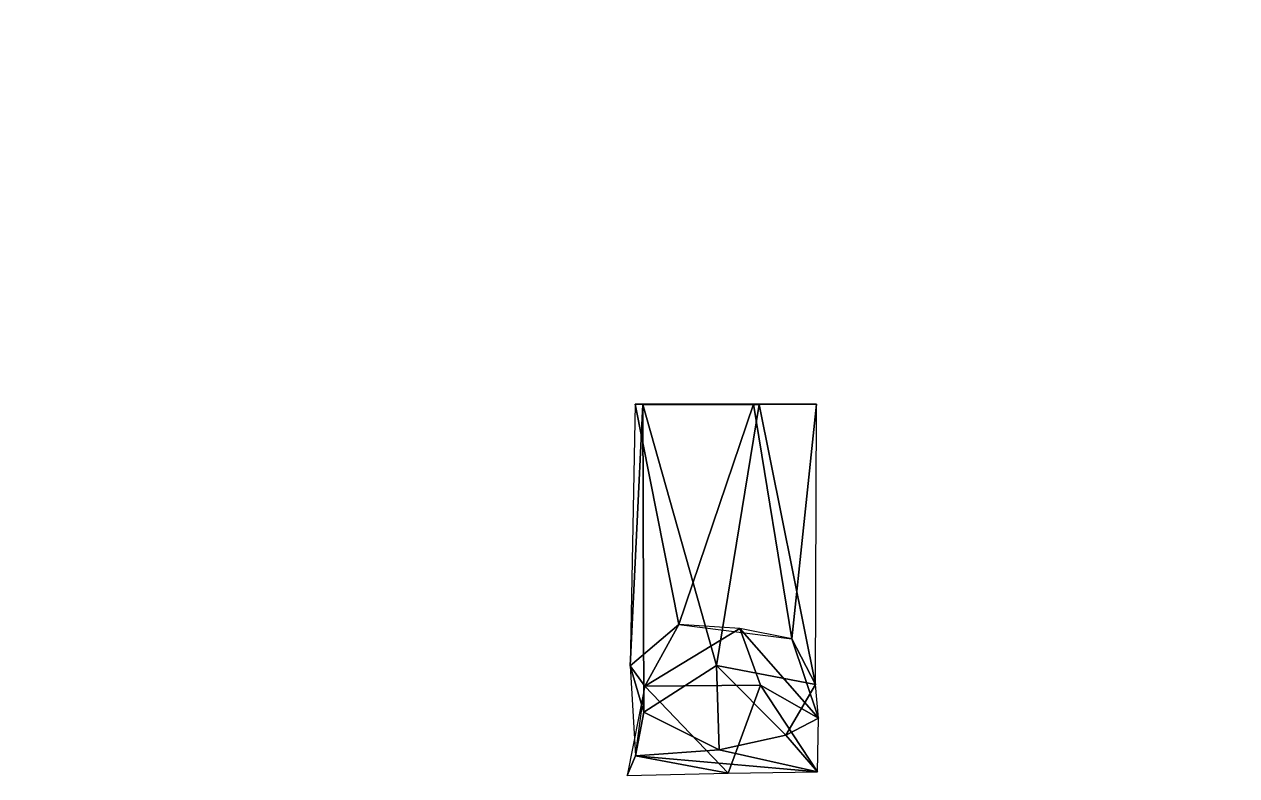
# Model space of a CAD drawing. Units: millimetres at full size, sheet at 1:50. Extents: x -9750 to 9750, y -6680 to 6675.
# Drawn here: x -1877.2 to -1533.7, y 1039.2 to 1252.1 of the extents above; entities that cross this region are included whole.
import ezdxf

# ---------------------------------------------------------------- set-up
doc = ezdxf.new("R2010")
doc.units = ezdxf.units.MM
doc.header["$LTSCALE"] = 50
doc.layers.add('0-A_汎用オブジェクト（実装）', color=4, linetype='Continuous')

msp = doc.modelspace()

# ---------------------------------------------------------------- wipeouts: each hides what was drawn before it
msp.add_wipeout([(-3365.77, 3792.05), (-3365.77, -1764.95), (296.23, -1764.95), (296.23, -1764.95)])

# ---------------------------------------------------------------- next in the draw order: wipeouts: each hides what was drawn before it
msp.add_wipeout([(-3365.77, 3792.05), (296.23, -1764.95), (296.23, 3792.05), (296.23, 3792.05)])

# ---------------------------------------------------------------- next in the draw order: wipeouts: each hides what was drawn before it
msp.add_wipeout([(-2074.34, 2813.46), (-2074.34, 1013.46), (-1324.34, 1013.46), (-1324.34, 1013.46)])

# ---------------------------------------------------------------- next in the draw order: wipeouts: each hides what was drawn before it
msp.add_wipeout([(-2074.34, 2813.46), (-1324.34, 1013.46), (-1324.34, 2813.46), (-1324.34, 2813.46)])

# ---------------------------------------------------------------- next in the draw order: linework, layer by layer
at = {"layer": '0-A_汎用オブジェクト（実装）'}
for points in [[(-1705.58, 1070.32), (-1701.96, 1144.41), (-1704.18, 1144.43)], [(-1705.58, 1070.32), (-1691.72, 1082.09), (-1704.18, 1144.43)], [(-1701.71, 1057.22), (-1701.96, 1144.41), (-1705.58, 1070.32)], [(-1668.98, 1144.42), (-1670.63, 1144.52), (-1704.18, 1144.43)], [(-1704.18, 1144.43), (-1691.72, 1082.09), (-1670.63, 1144.52)], [(-1668.98, 1144.42), (-1704.18, 1144.43), (-1701.96, 1144.41)], [(-1681.12, 1070.42), (-1668.98, 1144.42), (-1701.96, 1144.41), (-1681.12, 1070.42), (-1701.96, 1144.41), (-1701.71, 1057.22)], [(-1670.63, 1144.52), (-1691.72, 1082.09), (-1659.72, 1078.04)], [(-1653.04, 1065.05), (-1652.76, 1144.45), (-1668.98, 1144.42), (-1653.04, 1065.05), (-1681.12, 1070.42), (-1661.5, 1050.76)], [(-1681.12, 1070.42), (-1653.04, 1065.05), (-1668.98, 1144.42)], [(-1670.63, 1144.52), (-1668.98, 1144.42), (-1652.76, 1144.45)], [(-1670.63, 1144.52), (-1659.72, 1078.04), (-1652.76, 1144.45)], [(-1653.04, 1065.05), (-1652.76, 1144.45), (-1659.72, 1078.04)], [(-1701.43, 1064.63), (-1691.72, 1082.09), (-1705.58, 1070.32)], [(-1701.43, 1064.63), (-1674.53, 1080.91), (-1691.72, 1082.09)], [(-1691.72, 1082.09), (-1659.72, 1078.04), (-1674.53, 1080.91)], [(-1674.53, 1080.91), (-1701.43, 1064.63), (-1668.62, 1064.85)], [(-1652.19, 1055.51), (-1659.72, 1078.04), (-1674.53, 1080.91)], [(-1652.19, 1055.51), (-1674.53, 1080.91), (-1668.62, 1064.85)], [(-1652.19, 1055.51), (-1653.04, 1065.05), (-1659.72, 1078.04)], [(-1704.04, 1044.82), (-1701.71, 1057.22), (-1705.58, 1070.32), (-1704.04, 1044.82), (-1680.31, 1046.58), (-1701.71, 1057.22)], [(-1705.58, 1070.32), (-1704.04, 1044.82), (-1701.43, 1064.63)], [(-1680.31, 1046.58), (-1681.12, 1070.42), (-1701.71, 1057.22)], [(-1680.31, 1046.58), (-1661.5, 1050.76), (-1681.12, 1070.42)], [(-1677.82, 1039.96), (-1668.62, 1064.85), (-1701.43, 1064.63)], [(-1652.52, 1040.33), (-1668.62, 1064.85), (-1677.82, 1039.96)], [(-1652.52, 1040.33), (-1652.19, 1055.51), (-1668.62, 1064.85)], [(-1652.19, 1055.51), (-1653.04, 1065.05), (-1661.5, 1050.76)], [(-1704.04, 1044.82), (-1701.43, 1064.63), (-1706.37, 1039.28)], [(-1706.37, 1039.28), (-1677.82, 1039.96), (-1701.43, 1064.63)], [(-1652.52, 1040.33), (-1652.19, 1055.51), (-1661.5, 1050.76), (-1652.52, 1040.33), (-1661.5, 1050.76), (-1680.31, 1046.58)], [(-1704.04, 1044.82), (-1706.37, 1039.28), (-1677.82, 1039.96)], [(-1680.31, 1046.58), (-1704.04, 1044.82), (-1652.52, 1040.33)], [(-1704.04, 1044.82), (-1677.82, 1039.96), (-1652.52, 1040.33)]]:
    msp.add_lwpolyline(points, close=True, dxfattribs=at)

doc.saveas('drawing.dxf')
